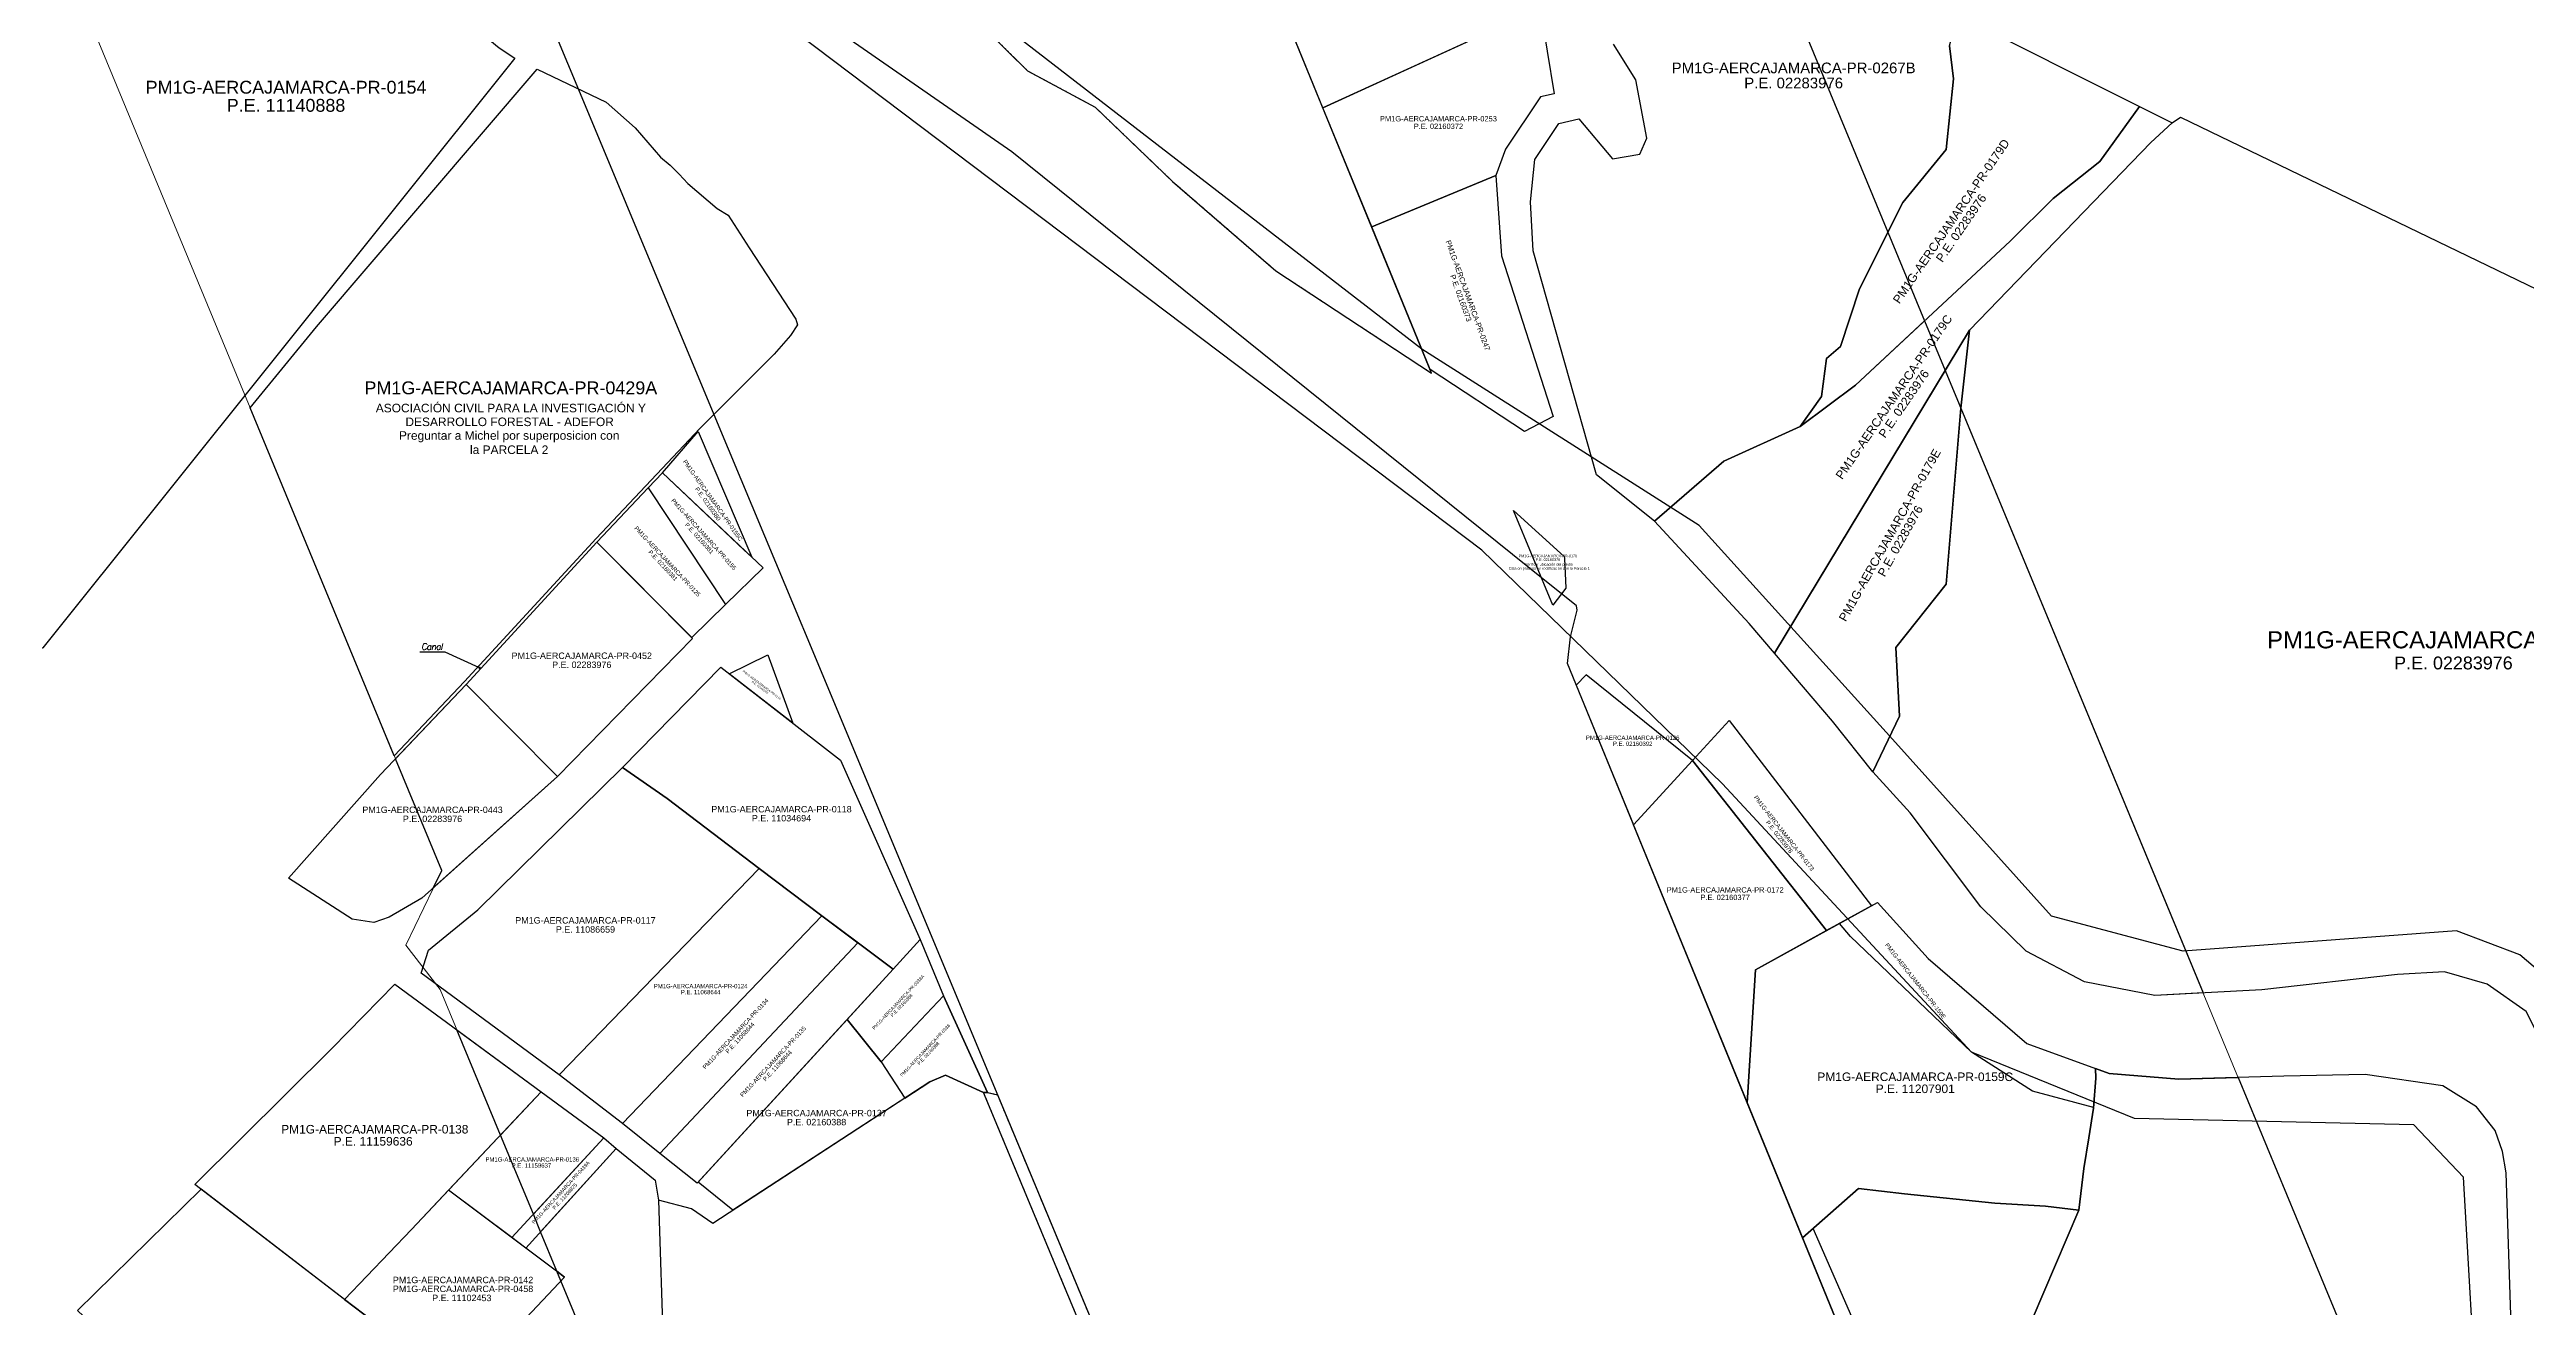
# Model space of a CAD drawing. Header units: inches. Extents: x 773044 to 778274, y 9208001 to 9212859.
# Drawn here: x 777396 to 777975, y 9209058 to 9209352 of the extents above; entities that cross this region are included whole.
import ezdxf
from ezdxf.enums import TextEntityAlignment as Align

# ---------------------------------------------------------------- set-up
doc = ezdxf.new("R2010")
doc.units = ezdxf.units.IN
doc.header["$MEASUREMENT"] = 0
doc.linetypes.add('DASHED2', pattern=[0.375, 0.25, -0.125])
for name, color, linetype in [('ADQUIRIDO', 1, 'Continuous'), ('Codigo predio', 7, 'Continuous'), ('Faja Marginal Mashcon', 140, 'Continuous'), ('NO ADQUIRIDO', 134, 'Continuous'), ('Observacion', 1, 'Continuous'), ('PARA RECTIFICAR', 30, 'Continuous'), ('Partida', 7, 'Continuous'), ('PERIMETRICO', 3, 'Continuous'), ('PMD Cajamarca', 6, 'Continuous'), ('Por Adquirir', 5, 'Continuous'), ('Posesionario', 7, 'Continuous'), ('PREDIO MATRIZ', 192, 'Continuous')]:
    doc.layers.add(name, color=color, linetype=linetype)
doc.layers.add('TEXTO', color=7, linetype='Continuous', lineweight=20)
doc.styles.add('ARIAL', font='arial.ttf', dxfattribs={"height": 0.7})
doc.styles.add('ROMANS', font='ROMANS')
doc.styles.get("Standard").update_dxf_attribs({"font": 'arial.ttf'})
doc.dimstyles.get("Standard").update_dxf_attribs({"dimtxt": 0.18, "dimasz": 0.18, "dimexe": 0.18, "dimexo": 0.0625, "dimgap": 0.09, "dimtad": 0, "dimtih": 1, "dimtoh": 1, "dimdec": 4, "dimzin": 0, "dimdsep": 46, "dimtxsty": 'Standard', "dimcen": 0.09, "dimadec": 0, "dimazin": 0, "dimtfac": 1, "dimtdec": 4, "dimtofl": 0, "dimtmove": 0, "dimatfit": 3, "dimfxl": 1, "dimtolj": 1, "dimtzin": 0, "dimarcsym": 0})

msp = doc.modelspace()

# ---------------------------------------------------------------- linework, layer by layer
at = {"color": 1}
msp.add_lwpolyline([(777814.69, 9209148.07), (777816.59, 9209149.12), (777823.56, 9209152.97), (777835.43, 9209139.85), (777858.5, 9209119.96), (777874.57, 9209114.13), (777874.62, 9209111.88), (777874.1, 9209105.02), (777859.82, 9209108.83), (777845.51, 9209117.94), (777817.26, 9209145.01)], close=True, dxfattribs=at)
at = {"layer": 'ADQUIRIDO', "ltscale": 0.5}
for points in [[(777684.73, 9209360.93), (777730.5, 9209382.8), (777742.86, 9209361.07), (777693.86, 9209338.65)], [(777693.86, 9209338.65), (777744.68, 9209361.91), (777747.91, 9209341.98), (777744.76, 9209341.24), (777736.59, 9209329.05), (777734.26, 9209322.84), (777705.26, 9209310.85)], [(777705.26, 9209310.85), (777734.26, 9209322.84), (777735.59, 9209304.06), (777747.67, 9209266.57), (777740.98, 9209263.02), (777718.91, 9209277.52)], [(777536.05, 9209249.89), (777554.17, 9209222.6), (777546.24, 9209214.86), (777524.01, 9209237.18)], [(777780.32, 9209186.14), (777788.9, 9209195.46), (777822.13, 9209152.17), (777811.62, 9209146.38)], [(777766.49, 9209171.1), (777780.32, 9209186.14), (777811.62, 9209146.38), (777794.99, 9209137.19), (777793.11, 9209106.16)]]:
    msp.add_lwpolyline(points, close=True, dxfattribs=at)
for points in [[(777795.14, 9209383.98), (777825.98, 9209309.61), (777819.31, 9209296.42), (777814.87, 9209282.92), (777811.59, 9209280.12), (777810.43, 9209271.23), (777805.44, 9209264.17), (777787.59, 9209256.14), (777771.43, 9209242.11), (777757.85, 9209252.89), (777742.99, 9209305.3), (777742.39, 9209316.68), (777743.38, 9209326.61), (777749.04, 9209335.05), (777753.7, 9209336.14), (777761.6, 9209326.73), (777768, 9209327.88), (777769.62, 9209331.58), (777767.03, 9209345.23), (777761.82, 9209353.53)], [(777693.38, 9208919.36), (777614.5, 9209108.52), (777605.56, 9209112.61), (777601.96, 9209111.04), (777551.21, 9209077.95), (777546.21, 9209081.32), (777538.48, 9209083.37), (777538.48, 9209083.37), (777538.48, 9209083.37), (777539.67, 9209047.26)]]:
    msp.add_lwpolyline(points, dxfattribs=at)
at = {"layer": 'ADQUIRIDO'}
for points in [[(777547.76, 9209263.04), (777560.27, 9209233.64), (777558.46, 9209235.35), (777539.38, 9209253.41)], [(777562.92, 9209231.14), (777539.38, 9209253.41), (777536.05, 9209249.89), (777554.17, 9209222.6)], [(777564.07, 9209210.87), (777569.89, 9209194.87), (777555.02, 9209206.42)], [(777493.51, 9209203.91), (777514.86, 9209182.41), (777485.87, 9209156.46), (777487.78, 9209160.4), (777476.96, 9209186.51)], [(777553.02, 9209207.96), (777581, 9209186.25), (777599.69, 9209144.32), (777593.38, 9209137.37), (777585.21, 9209143.45), (777576.95, 9209149.61), (777562.05, 9209160.91), (777540.49, 9209177.28), (777530.08, 9209184.53)], [(777483, 9209136.44), (777484.7, 9209141.8), (777496.24, 9209151.23), (777530.08, 9209184.53), (777540.49, 9209177.28), (777562.05, 9209160.91), (777515.2, 9209112.65)], [(777515.2, 9209112.65), (777562.05, 9209160.91), (777576.68, 9209149.81), (777530.06, 9209101.3)], [(777530.06, 9209101.3), (777576.68, 9209149.81), (777576.95, 9209149.61), (777585.07, 9209143.56), (777538.78, 9209094.31)], [(777538.78, 9209094.31), (777585.07, 9209143.56), (777585.21, 9209143.45), (777593.38, 9209137.37), (777547.5, 9209087.32)], [(777599.69, 9209144.32), (777605.15, 9209131.12), (777590.51, 9209115.73), (777582.63, 9209125.64), (777593.38, 9209137.37)], [(777590.51, 9209115.73), (777596.05, 9209107.19), (777601.96, 9209111.04), (777605.56, 9209112.61), (777614.5, 9209108.52), (777615.45, 9209108.56), (777605.15, 9209131.12)], [(777491.33, 9209123.21), (777511.06, 9209108.72), (777501.53, 9209098.6)], [(777555.89, 9209081.01), (777547.77, 9209087.62), (777582.63, 9209125.64), (777590.51, 9209115.73), (777596.05, 9209107.19)], [(777511.06, 9209108.72), (777525.7, 9209097.98), (777509.21, 9209080.08), (777501.53, 9209098.6)]]:
    msp.add_lwpolyline(points, close=True, dxfattribs=at)
at = {"layer": 'Faja Marginal Mashcon'}
for points in [[(778002.7, 9208815.64), (777998.1, 9208829.8), (778032, 9208884.02), (778041.37, 9208938.26), (778026.05, 9209002.19), (778017.21, 9209018.06), (777995.63, 9209042.97), (777997.51, 9209080.58), (777992.2, 9209116), (777984.17, 9209131.94), (777973.78, 9209140.71), (777958.98, 9209146.36), (777895.07, 9209141.61), (777864.25, 9209149.72), (777827.07, 9209191.1), (777781.88, 9209241.08), (777716.96, 9209282.29), (777492, 9209456)], [(777956.6, 9208809.06), (777964.81, 9208837.25), (778006.69, 9208902.29), (778010.81, 9208931.88), (777999.35, 9208974.76), (777984.32, 9209001.6), (777970.88, 9209014.91), (777963.94, 9209030.65), (777960.57, 9209088.77), (777949.02, 9209100.97), (777883.62, 9209102.48), (777845.51, 9209117.94), (777787.29, 9209180.7), (777731.02, 9209235.34), (777484.7, 9209421.16)]]:
    msp.add_lwpolyline(points, dxfattribs=at)
at = {"layer": 'NO ADQUIRIDO'}
for points in [[(777455.11, 9209387.82), (777462.72, 9209380.86), (777468.83, 9209376.26), (777473.88, 9209372.33), (777488.68, 9209360.96), (777496.55, 9209355.87), (777499, 9209354.48), (777501.19, 9209352.7), (777504.87, 9209350.27), (777394.52, 9209212.51), (777391.42, 9209211.04), (777387.14, 9209211.17), (777303.79, 9209270.07), (777292.39, 9209278.18), (777273.32, 9209293.12), (777444.83, 9209380.76)], [(777510.12, 9209347.71), (777526.22, 9209340.02), (777533.01, 9209334), (777538.94, 9209327.15), (777541.18, 9209325.28), (777543.3, 9209323.19), (777545.3, 9209321), (777552.18, 9209315.17), (777554.74, 9209313.63), (777559.67, 9209305.95), (777570.59, 9209289.27), (777571.01, 9209287.93), (777569.35, 9209285.51), (777565.55, 9209281.09), (777548.11, 9209263.77), (777539.35, 9209254.4), (777523.87, 9209238.06), (777493.11, 9209204.6), (777476.66, 9209187.22), (777442.94, 9209268.57), (777458.47, 9209287.47)]]:
    msp.add_lwpolyline(points, close=True, dxfattribs=at)
at = {"layer": 'NO ADQUIRIDO', "linetype": 'Continuous', "lineweight": 25}
for points in [[(777738.45, 9209244.59), (777750.27, 9209233.8), (777750.37, 9209233.35), (777750.7, 9209226.41), (777747.62, 9209222.48)], [(777755.4, 9209206.2), (777753.12, 9209203.73), (777766.49, 9209171.1), (777780.32, 9209186.14)]]:
    msp.add_lwpolyline(points, close=True, dxfattribs=at)
at = {"layer": 'NO ADQUIRIDO', "ltscale": 0.5}
msp.add_lwpolyline([(777524.01, 9209237.18), (777546.45, 9209214.65), (777514.86, 9209182.41), (777493.51, 9209203.91)], close=True, dxfattribs=at)
at = {"layer": 'PARA RECTIFICAR', "linetype": 'DASHED2', "lineweight": 20}
msp.add_lwpolyline([(777606.26, 9209365.6), (777624.78, 9209347.35), (777640.62, 9209338.81), (777658.66, 9209321.5), (777682.86, 9209300.57), (777719.27, 9209276.65), (777627.57, 9209500.38)], dxfattribs=at)
msp.add_lwpolyline([(777614.5, 9209108.52), (777615.45, 9209108.56), (777617.74, 9209107.99), (777700.6, 9208909.29), (777698.27, 9208907.38), (777693.93, 9208919.9), (777693.38, 9208919.36)], close=True, dxfattribs=at)
at = {"layer": 'PERIMETRICO', "ltscale": 0.5}
for points in [[(777606.26, 9209365.6), (777624.78, 9209347.35), (777640.62, 9209338.81), (777658.66, 9209321.5), (777682.86, 9209300.57), (777719.27, 9209276.65), (777404.19, 9210045.38)], [(777840.37, 9209353.21), (777841.29, 9209345.43), (777839.62, 9209328.96), (777829.49, 9209316.56), (777819.31, 9209296.42), (777814.87, 9209282.92), (777811.59, 9209280.12), (777810.43, 9209271.23), (777805.44, 9209264.17), (777787.59, 9209256.14), (777771.43, 9209242.11), (777757.85, 9209252.89), (777742.99, 9209305.3), (777742.39, 9209316.68), (777743.38, 9209326.61), (777749.04, 9209335.05), (777753.7, 9209336.14), (777761.6, 9209326.73), (777768, 9209327.88), (777769.62, 9209331.58), (777767.03, 9209345.23), (777761.82, 9209353.53)], [(777983.27, 9209111.5), (777975.24, 9209127.44), (777966.11, 9209133.87), (777956.19, 9209136.76), (777945.18, 9209136.12), (777913.43, 9209132.52), (777888.45, 9209131.25), (777871.94, 9209134.43), (777858.3, 9209141.54), (777847.72, 9209151.92), (777831.18, 9209173.9), (777822.44, 9209183.52), (777828.68, 9209196.5), (777827.86, 9209212.56), (777839.63, 9209227.37), (777843.03, 9209268.49), (777845.05, 9209286.73), (777887.5, 9209330.61), (777892.43, 9209335.18), (777894.43, 9209336.54), (778093.51, 9209240.34)], [(777971.67, 9209056.47), (777970.55, 9209089.75), (777969.73, 9209094.78), (777968.03, 9209099.68), (777963.65, 9209105.16), (777955.76, 9209110.09), (777937.63, 9209112.76), (777918.61, 9209112.34), (777894.06, 9209111.7), (777877.76, 9209112.97), (777874.57, 9209114.13), (777874.62, 9209111.88), (777874.09, 9209104.9), (777872.96, 9209097.94), (777871.81, 9209090.78), (777870.64, 9209081.02), (777859.76, 9209055.46)]]:
    msp.add_lwpolyline(points, dxfattribs=at)
for points in [[(777505.65, 9209408.42), (777489.94, 9209414.41), (777495.3, 9209401.6), (777520.16, 9209342.03), (777552.2, 9209265.12), (777565.81, 9209232.48), (777571.97, 9209217.75), (777717.05, 9208869.85), (777707.8, 9208866.06), (777734.14, 9208768.78), (777923.88, 9208846.55), (777874.38, 9208934.33), (777865.09, 9208930.53), (777751.03, 9209208.82), (777751.75, 9209215.08), (777753.31, 9209221.3), (777753.14, 9209222.33), (777741.77, 9209231.43), (777621.07, 9209328.37)], [(777842.37, 9209360.29), (777884.82, 9209339), (777875.53, 9209326.14), (777864.6, 9209317.48), (777854.61, 9209307.56), (777818.44, 9209273.84), (777805.44, 9209264.17), (777810.43, 9209271.23), (777811.59, 9209280.12), (777814.87, 9209282.92), (777819.31, 9209296.42), (777829.49, 9209316.56), (777839.62, 9209328.96), (777841.29, 9209345.43), (777840.37, 9209353.21)], [(777884.82, 9209339), (777892.43, 9209335.18), (777887.5, 9209330.61), (777845.05, 9209286.73), (777799.43, 9209211.24), (777793.53, 9209218.13), (777771.43, 9209242.11), (777787.59, 9209256.14), (777805.44, 9209264.17), (777818.44, 9209273.84), (777854.61, 9209307.56), (777864.6, 9209317.48), (777875.53, 9209326.14)], [(777845.05, 9209286.73), (777843.03, 9209268.49), (777839.63, 9209227.37), (777827.86, 9209212.56), (777828.68, 9209196.5), (777822.44, 9209183.52), (777813.05, 9209195.35), (777799.43, 9209211.24)], [(777493.51, 9209203.91), (777514.86, 9209182.41), (777483.09, 9209153.97), (777475.45, 9209149.5), (777471.88, 9209148.26), (777466.84, 9209149.05), (777451.9, 9209158.64), (777473.47, 9209182.84)], [(777476.84, 9209133.84), (777511.06, 9209108.72), (777480.74, 9209076.55), (777465.06, 9209060.15), (777430.04, 9209087.07), (777462.15, 9209118.87)], [(777511.06, 9209108.72), (777525.7, 9209097.98), (777504.19, 9209074.63), (777489.38, 9209085.72)], [(777614.5, 9209108.52), (777615.45, 9209108.56), (777617.74, 9209107.99), (777700.6, 9208909.29), (777698.27, 9208907.38), (777682.43, 9208891.45), (777673.25, 9208899.64), (777693.38, 9208919.36)], [(777492.14, 9209039.56), (777516.51, 9209065.42), (777507.44, 9209072.2), (777528.6, 9209095.43), (777537.68, 9209088.09), (777538.48, 9209083.37), (777539.67, 9209047.26), (777546.1, 9209028.72), (777548.77, 9209025.43), (777570.61, 9209004.68), (777573.18, 9209002.49), (777565.77, 9208994.53), (777548.8, 9208977.96), (777543.05, 9208972.61), (777519.51, 9208992.07), (777500.95, 9209006.67), (777498.58, 9209015.88), (777493.14, 9209036.72)], [(777504.19, 9209074.63), (777525.7, 9209097.98), (777528.6, 9209095.43), (777507.44, 9209072.2)], [(777402.6, 9209057.62), (777473.39, 9208991.02), (777499.47, 9208967.47), (777537.14, 9208932.15), (777553.86, 9208948.97), (777561.59, 9208957.27), (777519.51, 9208992.07), (777500.95, 9209006.67), (777498.58, 9209015.88), (777493.14, 9209036.72), (777492.14, 9209039.56), (777465.06, 9209060.15), (777431.48, 9209085.96)], [(777489.38, 9209085.72), (777480.74, 9209076.55), (777465.06, 9209060.15), (777492.14, 9209039.56), (777516.51, 9209065.42)], [(777806.05, 9209074.6), (777819.11, 9209086.1), (777829.86, 9209084.89), (777851, 9209082.69), (777862.87, 9209081.97), (777870.64, 9209081.02), (777859.76, 9209055.46), (777854.92, 9209042.58), (777847.8, 9209026.19), (777865.98, 9209013.75), (777846, 9208990.21), (777872.38, 9208933.87), (777873.98, 9208934.89), (777874.38, 9208934.33), (777865.09, 9208930.53)]]:
    msp.add_lwpolyline(points, close=True, dxfattribs=at)
at = {"layer": 'PMD Cajamarca', "lineweight": 5}
for points in [[(778265.99, 9208248.61), (776951.26, 9211418.86)], [(777295.63, 9209623.92), (777487.78, 9209160.4), (777479.36, 9209143), (777487.42, 9209132.64), (777930.01, 9208064.85)]]:
    msp.add_lwpolyline(points, dxfattribs=at)
at = {"layer": 'Por Adquirir'}
for points in [[(777825.98, 9209309.61), (777834.58, 9209288.88), (777818.44, 9209273.84), (777805.44, 9209264.17), (777810.43, 9209271.23), (777811.59, 9209280.12), (777814.87, 9209282.92), (777819.31, 9209296.42)], [(777834.58, 9209288.88), (777839.37, 9209277.33), (777799.43, 9209211.24), (777793.53, 9209218.13), (777771.43, 9209242.11), (777787.59, 9209256.14), (777805.44, 9209264.17), (777818.44, 9209273.84)], [(777839.37, 9209277.33), (777843.03, 9209268.49), (777839.63, 9209227.37), (777827.86, 9209212.56), (777828.68, 9209196.5), (777822.44, 9209183.52), (777813.05, 9209195.35), (777799.43, 9209211.24)], [(777843.03, 9209268.49), (777899.71, 9209131.82), (777888.45, 9209131.25), (777871.94, 9209134.43), (777858.3, 9209141.54), (777847.72, 9209151.92), (777831.18, 9209173.9), (777822.44, 9209183.52), (777828.68, 9209196.5), (777827.86, 9209212.56), (777839.63, 9209227.37)]]:
    msp.add_lwpolyline(points, close=True, dxfattribs=at)
at = {"layer": 'Por Adquirir', "ltscale": 0.5}
for points in [[(777794.99, 9209137.19), (777823.56, 9209152.97), (777835.43, 9209139.85), (777858.5, 9209119.96), (777874.57, 9209114.13), (777874.62, 9209111.88), (777874.09, 9209104.9), (777872.96, 9209097.94), (777871.81, 9209090.78), (777870.64, 9209081.02), (777862.87, 9209081.97), (777851, 9209082.69), (777829.86, 9209084.89), (777819.11, 9209086.1), (777806.05, 9209074.6), (777793.11, 9209106.16)], [(777838.07, 9209009.28), (777808.5, 9209076.76), (777806.05, 9209074.6), (777865.09, 9208930.53), (777874.38, 9208934.33), (777873.98, 9208934.89), (777872.38, 9208933.87), (777846, 9208990.21)]]:
    msp.add_lwpolyline(points, close=True, dxfattribs=at)
at = {"layer": 'Por Adquirir', "color": 5}
for points in [[(777874.57, 9209114.13), (777877.76, 9209112.97), (777894.06, 9209111.7), (777907.91, 9209112.06), (777948.61, 9209013.92), (777944.72, 9209004.21), (777929.36, 9208970.03), (777906.73, 9208985.99), (777865.98, 9209013.75), (777847.8, 9209026.19), (777854.92, 9209042.58), (777859.76, 9209055.46), (777870.64, 9209081.02), (777871.81, 9209090.78), (777872.96, 9209097.94), (777874.09, 9209104.9), (777874.62, 9209111.88)], [(777509.21, 9209080.08), (777525.7, 9209097.98), (777528.6, 9209095.43), (777510.9, 9209075.99)], [(777510.9, 9209075.99), (777528.6, 9209095.43), (777537.68, 9209088.09), (777538.48, 9209083.37), (777539.67, 9209047.26), (777546.1, 9209028.72), (777548.77, 9209025.43), (777570.61, 9209004.68), (777573.18, 9209002.49), (777565.77, 9208994.53), (777550.75, 9208979.85), (777515.66, 9209064.52), (777516.51, 9209065.42), (777514.73, 9209066.75)], [(777808.5, 9209076.76), (777819.11, 9209086.1), (777829.86, 9209084.89), (777851, 9209082.69), (777862.87, 9209081.97), (777870.64, 9209081.02), (777859.76, 9209055.46), (777854.92, 9209042.58), (777847.8, 9209026.19), (777849.99, 9209024.7), (777838.07, 9209009.28)], [(777514.73, 9209066.75), (777516.51, 9209065.42), (777515.66, 9209064.52)]]:
    msp.add_lwpolyline(points, close=True, dxfattribs=at)
at = {"layer": 'PREDIO MATRIZ', "ltscale": 0.5}
for points in [[(777515.2, 9209112.65), (777562.05, 9209160.91), (777576.95, 9209149.61), (777585.21, 9209143.45), (777593.38, 9209137.37), (777547.5, 9209087.32), (777538.78, 9209094.31), (777530.06, 9209101.3)], [(777555.89, 9209081.01), (777547.77, 9209087.62), (777593.38, 9209137.37), (777599.69, 9209144.32), (777605.15, 9209131.12), (777615.45, 9209108.56), (777614.5, 9209108.52), (777605.56, 9209112.61), (777601.96, 9209111.04)]]:
    msp.add_lwpolyline(points, close=True, dxfattribs=at)

# ---------------------------------------------------------------- texts
at = {"layer": 'Codigo predio', "lineweight": 15, "style": 'ARIAL'}
for s, height, p in [('PM1G-AERCAJAMARCA-PR-0267B', 2.5, (777803.94, 9209346.76)), ('PM1G-AERCAJAMARCA-PR-0154', 3, (777451.36, 9209342)), ('PM1G-AERCAJAMARCA-PR-0253', 1.25, (777720.87, 9209335.51)), ('PM1G-AERCAJAMARCA-PR-0429A', 3, (777503.94, 9209271.74)), ('PM1G-AERCAJAMARCA-PR-0178', 0.625, (777746.47, 9209233.65)), ('PM1G-AERCAJAMARCA-PR-0181', 4, (777958.44, 9209212.36)), ('PM1G-AERCAJAMARCA-PR-0452', 1.5, (777520.52, 9209209.88)), ('PM1G-AERCAJAMARCA-PR-0126', 1, (777766.3, 9209190.97)), ('PM1G-AERCAJAMARCA-PR-0443', 1.5, (777485.62, 9209173.87)), ('PM1G-AERCAJAMARCA-PR-0118', 1.5, (777567.23, 9209174.01)), ('PM1G-AERCAJAMARCA-PR-0172', 1.25, (777787.93, 9209155.28)), ('PM1G-AERCAJAMARCA-PR-0117', 1.5, (777521.38, 9209148.03)), ('PM1G-AERCAJAMARCA-PR-0124', 1, (777548.32, 9209132.91)), ('PM1G-AERCAJAMARCA-PR-0159C', 2, (777832.38, 9209111.22)), ('PM1G-AERCAJAMARCA-PR-0137', 1.5, (777575.44, 9209102.99)), ('PM1G-AERCAJAMARCA-PR-0138', 2, (777472.12, 9209098.96)), ('PM1G-AERCAJAMARCA-PR-0136', 1, (777508.95, 9209092.39)), ('PM1G-AERCAJAMARCA-PR-0458', 1.5, (777492.76, 9209061.9))]:
    msp.add_text(s, height=height, dxfattribs=at).set_placement(p, align=Align.CENTER)
for s, height, rotation, p in [('PM1G-AERCAJAMARCA-PR-0179D', 2, 55.55831, (777841.61, 9209311.61)), ('PM1G-AERCAJAMARCA-PR-0247', 1.25, 289.97068, (777727.18, 9209294.61)), ('PM1G-AERCAJAMARCA-PR-0179C', 2, 55.55831, (777828.22, 9209270.56)), ('PM1G-AERCAJAMARCA-PR-0155C', 1, 305.52164, (777550.76, 9209246.65)), ('PM1G-AERCAJAMARCA-PR-0179E', 2, 60.72238, (777827.3, 9209238.33)), ('PM1G-AERCAJAMARCA-PR-0155', 1, 311.99825, (777548.68, 9209238.68)), ('PM1G-AERCAJAMARCA-PR-0125', 1, 312.95774, (777540.2, 9209232.34)), ('PM1G-AERCAJAMARCA-PR-0119', 0.5, 323.04921, (777562.48, 9209203.6)), ('PM1G-AERCAJAMARCA-PR-0173', 1, 308.09469, (777801.3, 9209168.86)), ('PM1G-AERCAJAMARCA-PR-0338A', 0.75, 46.58992, (777594.81, 9209129.39)), ('PM1G-AERCAJAMARCA-PR-0134', 1, 47.17773, (777556.86, 9209121.93)), ('PM1G-AERCAJAMARCA-PR-0135', 1, 47.17773, (777565.61, 9209115.43)), ('PM1G-AERCAJAMARCA-PR-0338', 0.75, 46.58992, (777601.09, 9209118.15)), ('PM1G-AERCAJAMARCA-PR-0439A', 0.85, 47.44393, (777515.93, 9209084.9))]:
    msp.add_text(s, height=height, rotation=rotation, dxfattribs=at).set_placement(p, align=Align.CENTER)
at = {"layer": 'Codigo predio', "color": 1, "lineweight": 15, "style": 'ARIAL'}
msp.add_text('PM1G-AERCAJAMARCA-PR-159E', height=1, rotation=308.09469, dxfattribs=at).set_placement((777832.05, 9209134.31), align=Align.CENTER)
at = {"layer": 'Codigo predio', "color": 6, "lineweight": 15, "style": 'ARIAL'}
msp.add_text('PM1G-AERCAJAMARCA-PR-0142', height=1.5, dxfattribs=at).set_placement((777492.76, 9209063.98), align=Align.CENTER)
at = {"layer": 'Observacion', "lineweight": 15, "style": 'ARIAL'}
for s, p in [('Verificar ubicación del predio ', (777746.81, 9209231.68)), ('Esta en proceso de rectificación con la Parcela 1', (777746.81, 9209230.73))]:
    msp.add_text(s, height=0.625, dxfattribs=at).set_placement(p, align=Align.CENTER)
at = {"layer": 'Observacion', "insert": (777503.55, 9209263.11), "char_height": 2, "attachment_point": 2}
msp.add_mtext_dynamic_manual_height_columns('Preguntar a Michel por superposicion con\\Pla PARCELA 2', width=51.9843, gutter_width=1, heights=[0], dxfattribs=at)
at = {"layer": 'Partida', "lineweight": 15, "style": 'ARIAL'}
for s, height, p in [('P.E. 02283976', 2.5, (777803.94, 9209343.24)), ('P.E. 11140888', 3, (777451.36, 9209337.77)), ('P.E. 02160372', 1.25, (777720.87, 9209333.75)), ('P.E. 02160376', 0.625, (777746.47, 9209232.77)), ('P.E. 02283976', 1.5, (777520.52, 9209207.77)), ('P.E. 02283976', 3, (777958.24, 9209207.44)), ('P.E. 02160392', 1, (777766.3, 9209189.56)), ('P.E. 02283976', 1.5, (777485.62, 9209171.76)), ('P.E. 11034694', 1.5, (777567.23, 9209171.9)), ('P.E. 02160377', 1.25, (777787.93, 9209153.52)), ('P.E. 11086659', 1.5, (777521.38, 9209145.91)), ('P.E. 11068644', 1, (777548.32, 9209131.51)), ('P.E. 11207901', 2, (777832.38, 9209108.41)), ('P.E. 02160388', 1.5, (777575.44, 9209100.88)), ('P.E. 11159636 ', 2, (777472.12, 9209096.14)), ('P.E. 11159637 ', 1, (777508.95, 9209090.98)), ('P.E. 11102453 ', 1.5, (777492.76, 9209059.78))]:
    msp.add_text(s, height=height, dxfattribs=at).set_placement(p, align=Align.CENTER)
for s, height, rotation, p in [('P.E. 02283976', 2, 55.55831, (777843.94, 9209310.02)), ('P.E. 02160373', 1.25, 289.97068, (777725.53, 9209294.01)), ('P.E. 02283976', 2, 55.55831, (777830.54, 9209268.97)), ('P.E. 02160380', 1, 305.52164, (777549.61, 9209245.83)), ('P.E. 02283976', 2, 60.72238, (777829.75, 9209236.95)), ('P.E. 02160381', 1, 311.99825, (777547.64, 9209237.73)), ('P.E. 02160381', 1, 312.95774, (777539.17, 9209231.38)), ('P.E. 02160383', 0.5, 323.04921, (777562.06, 9209203.04)), ('P.E. 02283976', 1, 308.09469, (777800.19, 9209167.99)), ('P.E. 02160388', 0.75, 46.58992, (777595.58, 9209128.66)), ('P.E. 11068644', 1, 47.17773, (777557.89, 9209120.98)), ('P.E. 11068644', 1, 47.17773, (777566.64, 9209114.47)), ('P.E. 02160388', 0.75, 46.58992, (777601.86, 9209117.43)), ('P.E. 11206825', 0.85, 47.44393, (777516.87, 9209083.99))]:
    msp.add_text(s, height=height, rotation=rotation, dxfattribs=at).set_placement(p, align=Align.CENTER)
at = {"layer": 'Posesionario', "lineweight": 15, "style": 'ARIAL'}
for s, p in [('ASOCIACIÓN CIVIL PARA LA INVESTIGACIÓN Y', (777503.94, 9209267.52)), ('DESARROLLO FORESTAL - ADEFOR ', (777504.04, 9209264.3))]:
    msp.add_text(s, height=2, dxfattribs=at).set_placement(p, align=Align.CENTER)
at = {"layer": 'TEXTO', "color": 150, "insert": (777480.33, 9209213.52), "char_height": 1.5, "width": 10.5303, "attachment_point": 1, "line_spacing_factor": 1.441984, "style": 'ROMANS'}
msp.add_mtext('\\pi2.64044;{\\Q10;\\T0.9;Canal }', dxfattribs=at)

# ---------------------------------------------------------------- leaders
at = {"layer": 'TEXTO', "color": 150, "lineweight": 18}
msp.add_leader([(777496.63, 9209207.81), (777488.54, 9209211.47), (777482.69, 9209211.47)], dimstyle='Standard', override={"dimscale": 0.75, "dimasz": 0.75, "dimldrblk": 'Dot'}, dxfattribs=at)

doc.saveas('drawing.dxf')
